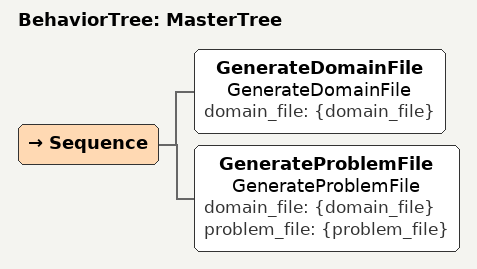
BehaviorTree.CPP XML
<root BTCPP_format="4" main_tree_to_execute="MasterTree">

<BehaviorTree ID="MasterTree">
  <Sequence>
  <GenerateDomainFile name="GenerateDomainFile" domain_file="{domain_file}"/>
  <GenerateProblemFile name="GenerateProblemFile" domain_file="{domain_file}" problem_file="{problem_file}"/>
  </Sequence>
</BehaviorTree>

</root>
